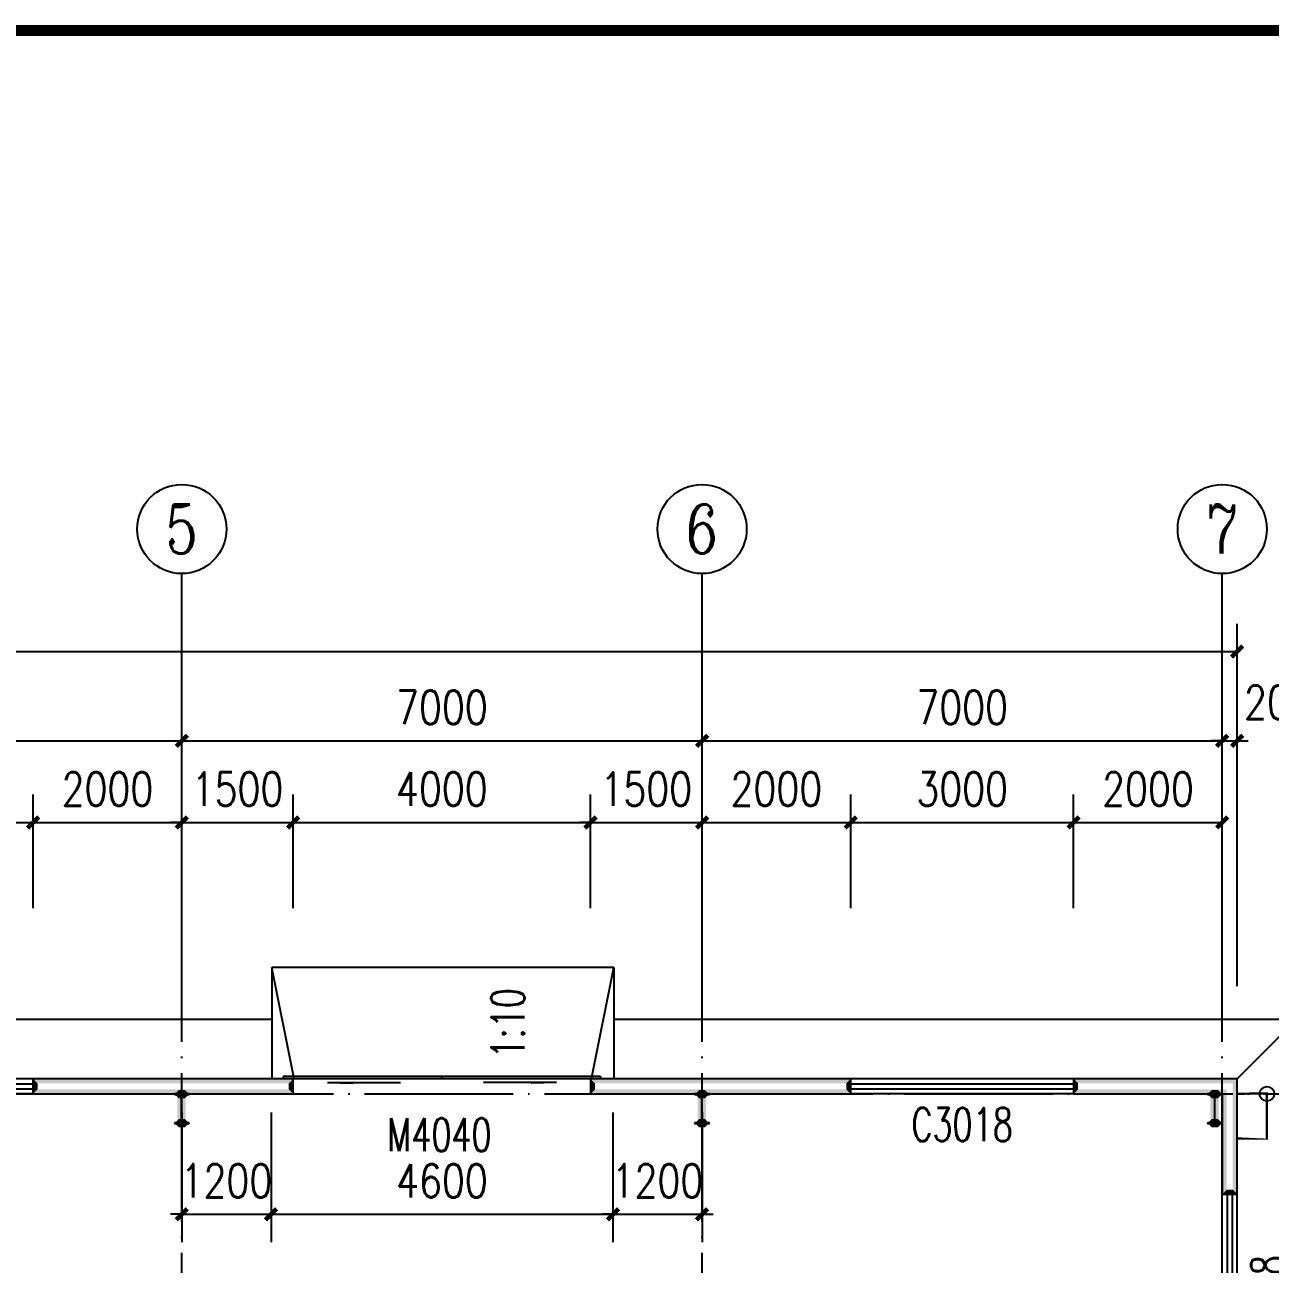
# Model space of a CAD drawing. Extents: x -21908402 to 2004492, y 83987 to 5079726.
# Drawn here: x 1859380 to 1876134, y 380887 to 397562 of the extents above; entities that cross this region are included whole.
import ezdxf
from ezdxf.enums import TextEntityAlignment as Align

# ---------------------------------------------------------------- set-up
doc = ezdxf.new("R2010")
doc.units = 0
doc.header["$LTSCALE"] = 1000
doc.linetypes.add('DOTE', pattern=[2.4200000000000004, 2, -0.2, 0.02, -0.2])
doc.layers.get('0').update_dxf_attribs({"linetype": 'CONTINUOUS'})
doc.layers.get('DEFPOINTS').update_dxf_attribs({"linetype": 'CONTINUOUS'})
for name, color, linetype in [('AXIS', 3, 'CONTINUOUS'), ('AXIS_TEXT', 7, 'CONTINUOUS'), ('COLUMN', 9, 'CONTINUOUS'), ('DIM_SYMB', 3, 'CONTINUOUS'), ('DOTE', 1, 'DOTE'), ('GROUND', 2, 'CONTINUOUS'), ('PUB_DIM', 3, 'CONTINUOUS'), ('PUB_TEXT', 7, 'CONTINUOUS'), ('PUB_TITLE', 4, 'CONTINUOUS'), ('PUB_WALL', 9, 'CONTINUOUS'), ('STAIR', 2, 'CONTINUOUS'), ('WALL', 6, 'CONTINUOUS'), ('WINDOW', 94, 'CONTINUOUS'), ('WINDOW_TEXT', 7, 'CONTINUOUS')]:
    doc.layers.add(name, color=color, linetype=linetype)
doc.styles.add('_TCH_AXIS', font='COMPLEX', dxfattribs={"bigfont": 'GBCBIG'})
doc.styles.add('_TCH_DIM', font='SIMPLEX', dxfattribs={"bigfont": 'GBCBIG'})
doc.styles.add('_TCH_WINDOW', font='SIMPLEX', dxfattribs={"bigfont": 'GBCBIG'})
doc.styles.add('COMPLEX', font='COMPLEX')
doc.styles.add('DIM_FONT', font='simplex.shx', dxfattribs={"width": 0.8})
doc.dimstyles.new('DIMN150', dxfattribs={"dimscale": 1.5, "dimtxt": 300, "dimasz": 100, "dimexe": 250, "dimexo": 300, "dimgap": 150, "dimtad": 1, "dimdec": 0, "dimzin": 0, "dimtxsty": 'DIM_FONT', "dimblk": 'ARCHTICK', "dimcen": 0.09, "dimclrt": 7, "dimazin": 3, "dimtfac": 1, "dimtdec": 0, "dimtix": 1, "dimtmove": 0, "dimatfit": 3, "dimtolj": 1, "dimtzin": 0})

# ---------------------------------------------------------------- blocks, each defined once
blk = doc.blocks.new('_ARCHTICK')
at = {"color": 0, "linetype": 'BYBLOCK', "const_width": 0.4}
blk.add_lwpolyline([(-0.5, -0.5), (0.5, 0.5)], dxfattribs=at)
blk = doc.blocks.new('*D126')
at = {"layer": 'DEFPOINTS', "color": 0}
for p in [(1861490.995244232, 383378.4054880806), (1862691.485984765, 383378.4054880806), (1862691.485984765, 381556.9515541457)]:
    blk.add_point(p, dxfattribs=at)
at = {"layer": 'PUB_DIM', "color": 0}
for p, q in [((1861490.995244232, 382928.4054880806), (1861490.995244232, 381181.9515541457)), ((1862691.485984765, 382928.4054880806), (1862691.485984765, 381181.9515541457)), ((1861490.995244232, 381556.9515541457), (1861340.995244232, 381556.9515541457)), ((1861490.995244232, 381556.9515541457), (1862691.485984765, 381556.9515541457)), ((1862691.485984765, 381556.9515541457), (1862841.485984765, 381556.9515541457))]:
    blk.add_line(p, q, dxfattribs=at)
at = {"layer": 'PUB_DIM', "color": 0, "xscale": 150, "yscale": 150, "zscale": 150}
blk.add_blockref('_ARCHTICK', (1861490.995244232, 381556.9515541457), dxfattribs=at)
at = {"layer": 'PUB_DIM', "color": 0, "xscale": 150, "yscale": 150, "zscale": 150, "rotation": 180}
blk.add_blockref('_ARCHTICK', (1862691.485984765, 381556.9515541457), dxfattribs=at)
at = {"layer": 'PUB_DIM', "color": 7, "insert": (1862091.240614499, 382006.9515541457), "char_height": 450, "attachment_point": 5, "style": 'DIM_FONT'}
blk.add_mtext('\\A1;1200', dxfattribs=at)
blk = doc.blocks.new('*D127')
at = {"layer": 'DEFPOINTS', "color": 0}
for p in [(1862691.485984765, 383378.4054880806), (1867291.485984765, 383378.4054880806), (1867291.485984765, 381556.9515541457)]:
    blk.add_point(p, dxfattribs=at)
at = {"layer": 'PUB_DIM', "color": 0}
for p, q in [((1862691.485984765, 382928.4054880806), (1862691.485984765, 381181.9515541457)), ((1867291.485984765, 382928.4054880806), (1867291.485984765, 381181.9515541457)), ((1862691.485984765, 381556.9515541457), (1867291.485984765, 381556.9515541457))]:
    blk.add_line(p, q, dxfattribs=at)
at = {"layer": 'PUB_DIM', "color": 0, "xscale": 150, "yscale": 150, "zscale": 150, "rotation": 180}
blk.add_blockref('_ARCHTICK', (1862691.485984765, 381556.9515541457), dxfattribs=at)
at = {"layer": 'PUB_DIM', "color": 0, "xscale": 150, "yscale": 150, "zscale": 150}
blk.add_blockref('_ARCHTICK', (1867291.485984765, 381556.9515541457), dxfattribs=at)
at = {"layer": 'PUB_DIM', "color": 7, "insert": (1864991.485984765, 382006.9515541457), "char_height": 450, "attachment_point": 5, "style": 'DIM_FONT'}
blk.add_mtext('\\A1;4600', dxfattribs=at)
blk = doc.blocks.new('*D128')
at = {"layer": 'DEFPOINTS', "color": 0}
for p in [(1867291.485984765, 383378.4054880806), (1868490.995244232, 383378.4054880806), (1868490.995244232, 381556.9515541457)]:
    blk.add_point(p, dxfattribs=at)
at = {"layer": 'PUB_DIM', "color": 0}
for p, q in [((1867291.485984765, 382928.4054880806), (1867291.485984765, 381181.9515541457)), ((1868490.995244232, 382928.4054880806), (1868490.995244232, 381181.9515541457)), ((1867291.485984765, 381556.9515541457), (1867141.485984765, 381556.9515541457)), ((1867291.485984765, 381556.9515541457), (1868490.995244232, 381556.9515541457)), ((1868490.995244232, 381556.9515541457), (1868640.995244232, 381556.9515541457))]:
    blk.add_line(p, q, dxfattribs=at)
at = {"layer": 'PUB_DIM', "color": 0, "xscale": 150, "yscale": 150, "zscale": 150}
blk.add_blockref('_ARCHTICK', (1867291.485984765, 381556.9515541457), dxfattribs=at)
at = {"layer": 'PUB_DIM', "color": 0, "xscale": 150, "yscale": 150, "zscale": 150, "rotation": 180}
blk.add_blockref('_ARCHTICK', (1868490.995244232, 381556.9515541457), dxfattribs=at)
at = {"layer": 'PUB_DIM', "color": 7, "insert": (1867891.240614499, 382006.9515541457), "char_height": 450, "attachment_point": 5, "style": 'DIM_FONT'}
blk.add_mtext('\\A1;1200', dxfattribs=at)
blk = doc.blocks.new('*D343')
at = {"layer": 'DEFPOINTS', "color": 0}
for p in [(1875490.995244215, 386829.506041067), (1873490.995244123, 385228.4054881369), (1875490.995244215, 385228.4054881403)]:
    blk.add_point(p, dxfattribs=at)
at = {"layer": 'PUB_DIM', "color": 0}
for p, q in [((1873490.995244123, 385678.4054881369), (1873490.995244123, 387204.506041067)), ((1875490.995244215, 385678.4054881403), (1875490.995244215, 387204.506041067)), ((1873490.995244123, 386829.506041067), (1875490.995244215, 386829.506041067))]:
    blk.add_line(p, q, dxfattribs=at)
at = {"layer": 'PUB_DIM', "color": 0, "xscale": 150, "yscale": 150, "zscale": 150, "rotation": 180}
blk.add_blockref('_ARCHTICK', (1873490.995244123, 386829.506041067), dxfattribs=at)
at = {"layer": 'PUB_DIM', "color": 0, "xscale": 150, "yscale": 150, "zscale": 150}
blk.add_blockref('_ARCHTICK', (1875490.995244215, 386829.506041067), dxfattribs=at)
at = {"layer": 'PUB_DIM', "color": 7, "insert": (1874490.995244169, 387279.506041067), "char_height": 450, "attachment_point": 5, "style": 'DIM_FONT'}
blk.add_mtext('\\A1;2000', dxfattribs=at)
blk = doc.blocks.new('*D344')
at = {"layer": 'DEFPOINTS', "color": 0}
for p in [(1873490.995244123, 386829.5060410628), (1870490.995244124, 385228.4054881319), (1873490.995244123, 385228.4054881369)]:
    blk.add_point(p, dxfattribs=at)
at = {"layer": 'PUB_DIM', "color": 0}
for p, q in [((1870490.995244124, 385678.4054881319), (1870490.995244124, 387204.5060410628)), ((1873490.995244123, 385678.4054881369), (1873490.995244123, 387204.5060410628)), ((1870490.995244124, 386829.5060410628), (1873490.995244123, 386829.5060410628))]:
    blk.add_line(p, q, dxfattribs=at)
at = {"layer": 'PUB_DIM', "color": 0, "xscale": 150, "yscale": 150, "zscale": 150, "rotation": 180}
blk.add_blockref('_ARCHTICK', (1870490.995244124, 386829.5060410628), dxfattribs=at)
at = {"layer": 'PUB_DIM', "color": 0, "xscale": 150, "yscale": 150, "zscale": 150}
blk.add_blockref('_ARCHTICK', (1873490.995244123, 386829.5060410628), dxfattribs=at)
at = {"layer": 'PUB_DIM', "color": 7, "insert": (1871990.995244123, 387279.5060410628), "char_height": 450, "attachment_point": 5, "style": 'DIM_FONT'}
blk.add_mtext('\\A1;3000', dxfattribs=at)
blk = doc.blocks.new('*D345')
at = {"layer": 'DEFPOINTS', "color": 0}
for p in [(1870490.995244124, 386829.5060410586), (1868490.995244217, 385228.4054881285), (1870490.995244124, 385228.4054881319)]:
    blk.add_point(p, dxfattribs=at)
at = {"layer": 'PUB_DIM', "color": 0}
for p, q in [((1868490.995244217, 385678.4054881285), (1868490.995244217, 387204.5060410586)), ((1870490.995244124, 385678.4054881319), (1870490.995244124, 387204.5060410586)), ((1868490.995244217, 386829.5060410586), (1870490.995244124, 386829.5060410586))]:
    blk.add_line(p, q, dxfattribs=at)
at = {"layer": 'PUB_DIM', "color": 0, "xscale": 150, "yscale": 150, "zscale": 150, "rotation": 180}
blk.add_blockref('_ARCHTICK', (1868490.995244217, 386829.5060410586), dxfattribs=at)
at = {"layer": 'PUB_DIM', "color": 0, "xscale": 150, "yscale": 150, "zscale": 150}
blk.add_blockref('_ARCHTICK', (1870490.995244124, 386829.5060410586), dxfattribs=at)
at = {"layer": 'PUB_DIM', "color": 7, "insert": (1869490.99524417, 387279.5060410586), "char_height": 450, "attachment_point": 5, "style": 'DIM_FONT'}
blk.add_mtext('\\A1;2000', dxfattribs=at)
blk = doc.blocks.new('*D346')
at = {"layer": 'DEFPOINTS', "color": 0}
for p in [(1868490.995244216, 386829.5060410557), (1866990.504503696, 385228.405488126), (1868490.995244216, 385228.4054881285)]:
    blk.add_point(p, dxfattribs=at)
at = {"layer": 'PUB_DIM', "color": 0}
for p, q in [((1866990.504503696, 385678.405488126), (1866990.504503696, 387204.5060410557)), ((1868490.995244216, 385678.4054881285), (1868490.995244216, 387204.5060410557)), ((1866990.504503696, 386829.5060410557), (1866840.504503696, 386829.5060410557)), ((1866990.504503696, 386829.5060410557), (1868490.995244216, 386829.5060410557)), ((1868490.995244216, 386829.5060410557), (1868640.995244216, 386829.5060410557))]:
    blk.add_line(p, q, dxfattribs=at)
at = {"layer": 'PUB_DIM', "color": 0, "xscale": 150, "yscale": 150, "zscale": 150}
blk.add_blockref('_ARCHTICK', (1866990.504503696, 386829.5060410557), dxfattribs=at)
at = {"layer": 'PUB_DIM', "color": 0, "xscale": 150, "yscale": 150, "zscale": 150, "rotation": 180}
blk.add_blockref('_ARCHTICK', (1868490.995244216, 386829.5060410557), dxfattribs=at)
at = {"layer": 'PUB_DIM', "color": 7, "insert": (1867740.749873956, 387279.5060410557), "char_height": 450, "attachment_point": 5, "style": 'DIM_FONT'}
blk.add_mtext('\\A1;1500', dxfattribs=at)
blk = doc.blocks.new('*D347')
at = {"layer": 'DEFPOINTS', "color": 0}
for p in [(1866990.504503696, 386829.506041051), (1862990.504503697, 385228.4054881192), (1866990.504503696, 385228.405488126)]:
    blk.add_point(p, dxfattribs=at)
at = {"layer": 'PUB_DIM', "color": 0}
for p, q in [((1862990.504503697, 385678.4054881192), (1862990.504503697, 387204.506041051)), ((1866990.504503696, 385678.405488126), (1866990.504503696, 387204.506041051)), ((1862990.504503697, 386829.506041051), (1866990.504503696, 386829.506041051))]:
    blk.add_line(p, q, dxfattribs=at)
at = {"layer": 'PUB_DIM', "color": 0, "xscale": 150, "yscale": 150, "zscale": 150, "rotation": 180}
blk.add_blockref('_ARCHTICK', (1862990.504503697, 386829.506041051), dxfattribs=at)
at = {"layer": 'PUB_DIM', "color": 0, "xscale": 150, "yscale": 150, "zscale": 150}
blk.add_blockref('_ARCHTICK', (1866990.504503696, 386829.506041051), dxfattribs=at)
at = {"layer": 'PUB_DIM', "color": 7, "insert": (1864990.504503697, 387279.506041051), "char_height": 450, "attachment_point": 5, "style": 'DIM_FONT'}
blk.add_mtext('\\A1;4000', dxfattribs=at)
blk = doc.blocks.new('*D348')
at = {"layer": 'DEFPOINTS', "color": 0}
for p in [(1862990.504503697, 386829.5060410463), (1861490.995244249, 385228.4054881167), (1862990.504503697, 385228.4054881192)]:
    blk.add_point(p, dxfattribs=at)
at = {"layer": 'PUB_DIM', "color": 0}
for p, q in [((1861490.995244249, 385678.4054881167), (1861490.995244249, 387204.5060410463)), ((1862990.504503697, 385678.4054881192), (1862990.504503697, 387204.5060410463)), ((1861490.995244249, 386829.5060410463), (1861340.995244249, 386829.5060410463)), ((1861490.995244249, 386829.5060410463), (1862990.504503697, 386829.5060410463)), ((1862990.504503697, 386829.5060410463), (1863140.504503697, 386829.5060410463))]:
    blk.add_line(p, q, dxfattribs=at)
at = {"layer": 'PUB_DIM', "color": 0, "xscale": 150, "yscale": 150, "zscale": 150}
blk.add_blockref('_ARCHTICK', (1861490.995244249, 386829.5060410463), dxfattribs=at)
at = {"layer": 'PUB_DIM', "color": 0, "xscale": 150, "yscale": 150, "zscale": 150, "rotation": 180}
blk.add_blockref('_ARCHTICK', (1862990.504503697, 386829.5060410463), dxfattribs=at)
at = {"layer": 'PUB_DIM', "color": 7, "insert": (1862240.749873973, 387279.5060410463), "char_height": 450, "attachment_point": 5, "style": 'DIM_FONT'}
blk.add_mtext('\\A1;1500', dxfattribs=at)
blk = doc.blocks.new('*D349')
at = {"layer": 'DEFPOINTS', "color": 0}
for p in [(1861490.995244249, 386829.5060410434), (1859490.995244279, 385228.4054881133), (1861490.995244249, 385228.4054881167)]:
    blk.add_point(p, dxfattribs=at)
at = {"layer": 'PUB_DIM', "color": 0}
for p, q in [((1859490.995244279, 385678.4054881133), (1859490.995244279, 387204.5060410434)), ((1861490.995244249, 385678.4054881167), (1861490.995244249, 387204.5060410434)), ((1859490.995244279, 386829.5060410434), (1861490.995244249, 386829.5060410434))]:
    blk.add_line(p, q, dxfattribs=at)
at = {"layer": 'PUB_DIM', "color": 0, "xscale": 150, "yscale": 150, "zscale": 150, "rotation": 180}
blk.add_blockref('_ARCHTICK', (1859490.995244279, 386829.5060410434), dxfattribs=at)
at = {"layer": 'PUB_DIM', "color": 0, "xscale": 150, "yscale": 150, "zscale": 150}
blk.add_blockref('_ARCHTICK', (1861490.995244249, 386829.5060410434), dxfattribs=at)
at = {"layer": 'PUB_DIM', "color": 7, "insert": (1860490.995244264, 387279.5060410434), "char_height": 450, "attachment_point": 5, "style": 'DIM_FONT'}
blk.add_mtext('\\A1;2000', dxfattribs=at)
blk = doc.blocks.new('*D350')
at = {"layer": 'DEFPOINTS', "color": 0}
for p in [(1859490.995244279, 386829.5060410391), (1856490.995244278, 385228.4054881082), (1859490.995244279, 385228.4054881133)]:
    blk.add_point(p, dxfattribs=at)
at = {"layer": 'PUB_DIM', "color": 0}
for p, q in [((1856490.995244278, 385678.4054881082), (1856490.995244278, 387204.5060410391)), ((1859490.995244279, 385678.4054881133), (1859490.995244279, 387204.5060410391)), ((1856490.995244278, 386829.5060410391), (1859490.995244279, 386829.5060410391))]:
    blk.add_line(p, q, dxfattribs=at)
at = {"layer": 'PUB_DIM', "color": 0, "xscale": 150, "yscale": 150, "zscale": 150, "rotation": 180}
blk.add_blockref('_ARCHTICK', (1856490.995244278, 386829.5060410391), dxfattribs=at)
at = {"layer": 'PUB_DIM', "color": 0, "xscale": 150, "yscale": 150, "zscale": 150}
blk.add_blockref('_ARCHTICK', (1859490.995244279, 386829.5060410391), dxfattribs=at)
at = {"layer": 'PUB_DIM', "color": 7, "insert": (1857990.995244279, 387279.5060410391), "char_height": 450, "attachment_point": 5, "style": 'DIM_FONT'}
blk.add_mtext('\\A1;3000', dxfattribs=at)
blk = doc.blocks.new('*D383')
at = {"layer": 'AXIS', "color": 0}
for p, q in [((1854490.995244232, 384628.4054880813), (1854490.995244232, 388303.4054880813)), ((1861490.995244232, 384628.4054880813), (1861490.995244232, 388303.4054880813)), ((1854490.995244232, 387928.4054880813), (1861490.995244232, 387928.4054880813))]:
    blk.add_line(p, q, dxfattribs=at)
at = {"layer": 'DEFPOINTS', "color": 0}
for p in [(1861490.995244232, 387928.4054880813), (1854490.995244232, 384178.4054880813), (1861490.995244232, 384178.4054880813)]:
    blk.add_point(p, dxfattribs=at)
at = {"layer": 'AXIS', "color": 0, "xscale": 150, "yscale": 150, "zscale": 150, "rotation": 180}
blk.add_blockref('_ARCHTICK', (1854490.995244232, 387928.4054880813), dxfattribs=at)
at = {"layer": 'AXIS', "color": 0, "xscale": 150, "yscale": 150, "zscale": 150}
blk.add_blockref('_ARCHTICK', (1861490.995244232, 387928.4054880813), dxfattribs=at)
at = {"layer": 'AXIS', "color": 7, "insert": (1857990.995244232, 388378.4054880813), "char_height": 450, "attachment_point": 5, "style": 'DIM_FONT'}
blk.add_mtext('\\A1;7000', dxfattribs=at)
blk = doc.blocks.new('*D384')
at = {"layer": 'AXIS', "color": 0}
for p, q in [((1861490.995244232, 384628.4054880813), (1861490.995244232, 388303.4054880813)), ((1868490.995244232, 384628.4054880813), (1868490.995244232, 388303.4054880813)), ((1861490.995244232, 387928.4054880813), (1868490.995244232, 387928.4054880813))]:
    blk.add_line(p, q, dxfattribs=at)
at = {"layer": 'DEFPOINTS', "color": 0}
for p in [(1868490.995244232, 387928.4054880813), (1861490.995244232, 384178.4054880813), (1868490.995244232, 384178.4054880813)]:
    blk.add_point(p, dxfattribs=at)
at = {"layer": 'AXIS', "color": 0, "xscale": 150, "yscale": 150, "zscale": 150, "rotation": 180}
blk.add_blockref('_ARCHTICK', (1861490.995244232, 387928.4054880813), dxfattribs=at)
at = {"layer": 'AXIS', "color": 0, "xscale": 150, "yscale": 150, "zscale": 150}
blk.add_blockref('_ARCHTICK', (1868490.995244232, 387928.4054880813), dxfattribs=at)
at = {"layer": 'AXIS', "color": 7, "insert": (1864990.995244232, 388378.4054880813), "char_height": 450, "attachment_point": 5, "style": 'DIM_FONT'}
blk.add_mtext('\\A1;7000', dxfattribs=at)
blk = doc.blocks.new('*D385')
at = {"layer": 'AXIS', "color": 0}
for p, q in [((1868490.995244232, 384628.4054880813), (1868490.995244232, 388303.4054880813)), ((1875490.995244232, 384628.4054880813), (1875490.995244232, 388303.4054880813)), ((1868490.995244232, 387928.4054880813), (1875490.995244232, 387928.4054880813))]:
    blk.add_line(p, q, dxfattribs=at)
at = {"layer": 'DEFPOINTS', "color": 0}
for p in [(1875490.995244232, 387928.4054880813), (1868490.995244232, 384178.4054880813), (1875490.995244232, 384178.4054880813)]:
    blk.add_point(p, dxfattribs=at)
at = {"layer": 'AXIS', "color": 0, "xscale": 150, "yscale": 150, "zscale": 150, "rotation": 180}
blk.add_blockref('_ARCHTICK', (1868490.995244232, 387928.4054880813), dxfattribs=at)
at = {"layer": 'AXIS', "color": 0, "xscale": 150, "yscale": 150, "zscale": 150}
blk.add_blockref('_ARCHTICK', (1875490.995244232, 387928.4054880813), dxfattribs=at)
at = {"layer": 'AXIS', "color": 7, "insert": (1871990.995244232, 388378.4054880813), "char_height": 450, "attachment_point": 5, "style": 'DIM_FONT'}
blk.add_mtext('\\A1;7000', dxfattribs=at)
blk = doc.blocks.new('*D386')
at = {"layer": 'AXIS', "color": 0}
for p, q in [((1875490.995244232, 384628.4054880813), (1875490.995244232, 388303.4054880813)), ((1875690.995244232, 384628.4054880813), (1875690.995244232, 388303.4054880813)), ((1875490.995244232, 387928.4054880813), (1875340.995244232, 387928.4054880813)), ((1875490.995244232, 387928.4054880813), (1875690.995244232, 387928.4054880813)), ((1875690.995244232, 387928.4054880813), (1875840.995244232, 387928.4054880813))]:
    blk.add_line(p, q, dxfattribs=at)
at = {"layer": 'DEFPOINTS', "color": 0}
for p in [(1875690.995244232, 387928.4054880813), (1875490.995244232, 384178.4054880813), (1875690.995244232, 384178.4054880813)]:
    blk.add_point(p, dxfattribs=at)
at = {"layer": 'AXIS', "color": 0, "xscale": 150, "yscale": 150, "zscale": 150}
blk.add_blockref('_ARCHTICK', (1875490.995244232, 387928.4054880813), dxfattribs=at)
at = {"layer": 'AXIS', "color": 0, "xscale": 150, "yscale": 150, "zscale": 150, "rotation": 180}
blk.add_blockref('_ARCHTICK', (1875690.995244232, 387928.4054880813), dxfattribs=at)
at = {"layer": 'AXIS', "color": 7, "insert": (1876245.995244232, 388445.9054880813), "char_height": 450, "attachment_point": 5, "style": 'DIM_FONT'}
blk.add_mtext('\\A1;200', dxfattribs=at)
blk = doc.blocks.new('*D387')
at = {"layer": 'AXIS', "color": 0}
for p, q in [((1833290.995244232, 384628.4054880813), (1833290.995244232, 389503.4054880813)), ((1875690.995244232, 384628.4054880813), (1875690.995244232, 389503.4054880813)), ((1833290.995244232, 389128.4054880813), (1875690.995244232, 389128.4054880813))]:
    blk.add_line(p, q, dxfattribs=at)
at = {"layer": 'DEFPOINTS', "color": 0}
for p in [(1875690.995244232, 389128.4054880813), (1833290.995244232, 384178.4054880813), (1875690.995244232, 384178.4054880813)]:
    blk.add_point(p, dxfattribs=at)
at = {"layer": 'AXIS', "color": 0, "xscale": 150, "yscale": 150, "zscale": 150, "rotation": 180}
blk.add_blockref('_ARCHTICK', (1833290.995244232, 389128.4054880813), dxfattribs=at)
at = {"layer": 'AXIS', "color": 0, "xscale": 150, "yscale": 150, "zscale": 150}
blk.add_blockref('_ARCHTICK', (1875690.995244232, 389128.4054880813), dxfattribs=at)
at = {"layer": 'AXIS', "color": 7, "insert": (1854490.995244232, 389578.4054880813), "char_height": 450, "attachment_point": 5, "style": 'DIM_FONT'}
blk.add_mtext('\\A1;42400', dxfattribs=at)
blk = doc.blocks.new('_AXISO')
blk.add_circle((0, 0), 0.5)
at = {"layer": 'AXIS_TEXT', "style": 'COMPLEX', "width": 1.041666666666667}
blk.add_attdef('A', text='', height=0.56, dxfattribs=at).set_placement((-0.25, -0.28), (0.25, -0.28), align=Align.FIT)
blk = doc.blocks.new('$WINLIB2D$00000001')
at = {"color": 0}
for points in [[(-0.4999999999999964, 0.5000000000000142), (-0.4999999999999964, -0.4999999999999858)], [(-0.4999999999999964, 0.5000000000000142), (0.5000000000000036, 0.5000000000000142)], [(0.5000000000000036, -0.4999999999999858), (0.5000000000000036, 0.5000000000000142)], [(0.5000000000000036, 0.1666666666666714), (-0.4999999999999964, 0.1666666666666714)], [(0.5000000000000036, -0.1666666666666572), (-0.4999999999999964, -0.1666666666666572)], [(-0.4999999999999964, -0.4999999999999858), (0.5000000000000036, -0.4999999999999858)]]:
    blk.add_lwpolyline(points, dxfattribs=at)
blk = doc.blocks.new('$DORLIB2D$00000130')
at = {"color": 0, "linetype": 'CONTINUOUS'}
for p, q in [((-0.5333333333328483, 0.6601410856311247), (-0.5333333333328483, 0.5126634840971533)), ((0, 0.6601410856311247), (-0.5333333333328483, 0.6601410856311247)), ((0, 0.5126634840971462), (0, 0.6601410856311247)), ((0.5333333333328483, 0.6601410856311247), (0, 0.6601410856311247)), ((0.5333333333328483, 0.6601410856311247), (0.5333333333328483, 0.5126634840971533)), ((0, 0.5126634840971533), (-0.5333333333328483, 0.5126634840971533)), ((0.5333333333328483, 0.5126634840971533), (0, 0.5126634840971533)), ((-0.385308816221368, 0.2693880225799958), (-0.139560187515599, 0.2693880225799958)), ((-0.385308816221368, 0.2693880225799958), (-0.2999141802210943, 0.2144319360546945)), ((-0.2999141802210943, 0.2144319360546945), (-0.2999141802210943, 0.2693880225799958)), ((0.385308816221368, 0.2693880225799958), (0.139560187515599, 0.2693880225799958)), ((0.2999141802210943, 0.2144319360546945), (0.2999141802210943, 0.2693880225799958)), ((0.385308816221368, 0.2693880225799958), (0.2999141802210943, 0.2144319360546945))]:
    blk.add_line(p, q, dxfattribs=at)

msp = doc.modelspace()

# ---------------------------------------------------------------- hatches: boundary and pattern name
at = {"layer": 'COLUMN'}
for points in [[(1861390.995244233, 383178.4054880812), (1861390.995244233, 383168.4054880812), (1861450.995244233, 383228.4054880812), (1861450.995244233, 383118.4054880812)], [(1861390.995244233, 383168.4054880812), (1861478.844766952, 383168.4054880812), (1861503.697580695, 383228.4054880812), (1861450.995244233, 383228.4054880812)], [(1861590.995244233, 383178.4054880812), (1861390.995244233, 383178.4054880812), (1861450.995244233, 383118.4054880812), (1861530.995244233, 383118.4054880812)], [(1861489.844766952, 383163.4054880812), (1861494.844766952, 383168.4054880812), (1861469.99195321, 383228.4054880812), (1861429.844766952, 383188.2583018236)], [(1861489.844766952, 382793.4054880812), (1861489.844766952, 383163.4054880812), (1861429.844766952, 383188.2583018236), (1861429.844766952, 382768.5526743387)], [(1861494.844766952, 383168.4054880812), (1861590.995244233, 383168.4054880812), (1861530.995244233, 383228.4054880812), (1861469.99195321, 383228.4054880812)], [(1861478.844766952, 383168.4054880812), (1861483.844766952, 383163.4054880812), (1861543.844766952, 383188.2583018236), (1861503.697580695, 383228.4054880812)], [(1861483.844766952, 383163.4054880812), (1861483.844766952, 382793.4054880812), (1861543.844766952, 382768.5526743387), (1861543.844766952, 383188.2583018236)], [(1861590.995244233, 383168.4054880812), (1861590.995244233, 383178.4054880812), (1861530.995244233, 383118.4054880812), (1861530.995244233, 383228.4054880812)], [(1868390.995244233, 383178.4054880812), (1868390.995244233, 383168.4054880812), (1868450.995244233, 383228.4054880812), (1868450.995244233, 383118.4054880812)], [(1868390.995244233, 383168.4054880812), (1868478.844766953, 383168.4054880812), (1868503.697580695, 383228.4054880812), (1868450.995244233, 383228.4054880812)], [(1868590.995244233, 383178.4054880812), (1868390.995244233, 383178.4054880812), (1868450.995244233, 383118.4054880812), (1868530.995244233, 383118.4054880812)], [(1868489.844766953, 383163.4054880812), (1868494.844766953, 383168.4054880812), (1868469.99195321, 383228.4054880812), (1868429.844766953, 383188.2583018236)], [(1868489.844766953, 382793.4054880812), (1868489.844766953, 383163.4054880812), (1868429.844766953, 383188.2583018236), (1868429.844766953, 382768.5526743387)], [(1868494.844766953, 383168.4054880812), (1868590.995244233, 383168.4054880812), (1868530.995244233, 383228.4054880812), (1868469.99195321, 383228.4054880812)], [(1868478.844766953, 383168.4054880812), (1868483.844766953, 383163.4054880812), (1868543.844766953, 383188.2583018236), (1868503.697580695, 383228.4054880812)], [(1868483.844766953, 383163.4054880812), (1868483.844766953, 382793.4054880812), (1868543.844766953, 382768.5526743387), (1868543.844766953, 383188.2583018236)], [(1868590.995244233, 383168.4054880812), (1868590.995244233, 383178.4054880812), (1868530.995244233, 383118.4054880812), (1868530.995244233, 383228.4054880812)], [(1875290.995244233, 383178.4054880812), (1875290.995244233, 383168.4054880812), (1875350.995244233, 383228.4054880812), (1875350.995244233, 383118.4054880812)], [(1875290.995244233, 383168.4054880812), (1875378.844766953, 383168.4054880812), (1875403.697580695, 383228.4054880812), (1875350.995244233, 383228.4054880812)], [(1875490.995244233, 383178.4054880812), (1875290.995244233, 383178.4054880812), (1875350.995244233, 383118.4054880812), (1875430.995244233, 383118.4054880812)], [(1875389.844766953, 383163.4054880812), (1875394.844766953, 383168.4054880812), (1875369.99195321, 383228.4054880812), (1875329.844766953, 383188.2583018236)], [(1875389.844766953, 382793.4054880812), (1875389.844766953, 383163.4054880812), (1875329.844766953, 383188.2583018236), (1875329.844766953, 382768.5526743387)], [(1875394.844766953, 383168.4054880812), (1875490.995244233, 383168.4054880812), (1875430.995244233, 383228.4054880812), (1875369.99195321, 383228.4054880812)], [(1875378.844766953, 383168.4054880812), (1875383.844766953, 383163.4054880812), (1875443.844766953, 383188.2583018236), (1875403.697580695, 383228.4054880812)], [(1875383.844766953, 383163.4054880812), (1875383.844766953, 382793.4054880812), (1875443.844766953, 382768.5526743387), (1875443.844766953, 383188.2583018236)], [(1875490.995244233, 383168.4054880812), (1875490.995244233, 383178.4054880812), (1875430.995244233, 383118.4054880812), (1875430.995244233, 383228.4054880812)], [(1861390.995244233, 382778.4054880812), (1861590.995244233, 382778.4054880812), (1861530.995244233, 382838.4054880812), (1861450.995244233, 382838.4054880812)], [(1861390.995244233, 382788.4054880812), (1861390.995244233, 382778.4054880812), (1861450.995244233, 382838.4054880812), (1861450.995244233, 382728.4054880812)], [(1861590.995244233, 382778.4054880812), (1861590.995244233, 382788.4054880812), (1861530.995244233, 382728.4054880812), (1861530.995244233, 382838.4054880812)], [(1868390.995244233, 382778.4054880812), (1868590.995244233, 382778.4054880812), (1868530.995244233, 382838.4054880812), (1868450.995244233, 382838.4054880812)], [(1868390.995244233, 382788.4054880812), (1868390.995244233, 382778.4054880812), (1868450.995244233, 382838.4054880812), (1868450.995244233, 382728.4054880812)], [(1868590.995244233, 382778.4054880812), (1868590.995244233, 382788.4054880812), (1868530.995244233, 382728.4054880812), (1868530.995244233, 382838.4054880812)], [(1875290.995244233, 382778.4054880812), (1875490.995244233, 382778.4054880812), (1875430.995244233, 382838.4054880812), (1875350.995244233, 382838.4054880812)], [(1875290.995244233, 382788.4054880812), (1875290.995244233, 382778.4054880812), (1875350.995244233, 382838.4054880812), (1875350.995244233, 382728.4054880812)], [(1875490.995244233, 382778.4054880812), (1875490.995244233, 382788.4054880812), (1875430.995244233, 382728.4054880812), (1875430.995244233, 382838.4054880812)], [(1861478.844766952, 382788.4054880812), (1861390.995244233, 382788.4054880812), (1861450.995244233, 382728.4054880812), (1861503.697580695, 382728.4054880812)], [(1861494.844766952, 382788.4054880812), (1861489.844766952, 382793.4054880812), (1861429.844766952, 382768.5526743387), (1861469.99195321, 382728.4054880812)], [(1861590.995244233, 382788.4054880812), (1861494.844766952, 382788.4054880812), (1861469.99195321, 382728.4054880812), (1861530.995244233, 382728.4054880812)], [(1861483.844766952, 382793.4054880812), (1861478.844766952, 382788.4054880812), (1861503.697580695, 382728.4054880812), (1861543.844766952, 382768.5526743387)], [(1868478.844766953, 382788.4054880812), (1868390.995244233, 382788.4054880812), (1868450.995244233, 382728.4054880812), (1868503.697580695, 382728.4054880812)], [(1868494.844766953, 382788.4054880812), (1868489.844766953, 382793.4054880812), (1868429.844766953, 382768.5526743387), (1868469.99195321, 382728.4054880812)], [(1868590.995244233, 382788.4054880812), (1868494.844766953, 382788.4054880812), (1868469.99195321, 382728.4054880812), (1868530.995244233, 382728.4054880812)], [(1868483.844766953, 382793.4054880812), (1868478.844766953, 382788.4054880812), (1868503.697580695, 382728.4054880812), (1868543.844766953, 382768.5526743387)], [(1875378.844766953, 382788.4054880812), (1875290.995244233, 382788.4054880812), (1875350.995244233, 382728.4054880812), (1875403.697580695, 382728.4054880812)], [(1875394.844766953, 382788.4054880812), (1875389.844766953, 382793.4054880812), (1875329.844766953, 382768.5526743387), (1875369.99195321, 382728.4054880812)], [(1875490.995244233, 382788.4054880812), (1875394.844766953, 382788.4054880812), (1875369.99195321, 382728.4054880812), (1875430.995244233, 382728.4054880812)], [(1875383.844766953, 382793.4054880812), (1875378.844766953, 382788.4054880812), (1875403.697580695, 382728.4054880812), (1875443.844766953, 382768.5526743387)]]:
    msp.add_hatch(color=256, dxfattribs=at).paths.add_polyline_path(points)
at = {"layer": 'PUB_WALL'}
for points in [[(1861488.920005593, 383378.4054880813), (1859490.995244293, 383378.405488072), (1859550.995244293, 383318.405488072), (1861488.920005593, 383318.4054880813)], [(1859490.995244293, 383378.405488072), (1859490.995244293, 383178.405488072), (1859550.995244293, 383238.4054880723), (1859550.995244293, 383318.405488072)], [(1862990.504503631, 383378.4054880894), (1861488.920005593, 383378.4054880813), (1861488.920005593, 383318.4054880813), (1862930.504503784, 383318.4054880931)], [(1862990.504503631, 383178.4054880894), (1862990.504503631, 383378.4054880894), (1862930.504503784, 383318.4054880931), (1862930.504503784, 383238.4054880634)], [(1868488.920005593, 383378.4054880813), (1866990.504503784, 383378.4054880894), (1867050.504503784, 383318.4054880894), (1868488.920005593, 383318.4054880813)], [(1866990.504503784, 383378.4054880894), (1866990.504503784, 383178.4054880894), (1867050.504503784, 383238.4054880891), (1867050.504503784, 383318.4054880894)], [(1870490.995244141, 383378.4054880965), (1868488.920005593, 383378.4054880813), (1868488.920005593, 383318.4054880813), (1870430.995243958, 383318.4054880803)], [(1870490.995244141, 383178.4054880769), (1870490.995244141, 383378.4054880965), (1870430.995243958, 383318.4054880803), (1870430.995243959, 383238.4054880826)], [(1875690.995244221, 383378.4054880885), (1873490.995244141, 383378.4054880995), (1873550.995244141, 383318.4054880995), (1875630.995244248, 383318.4054880762)], [(1873490.995244141, 383378.4054880995), (1873490.995244141, 383178.4054880724), (1873550.995244141, 383238.4054880724), (1873550.995244141, 383318.4054880995)], [(1875690.995244211, 381828.405487976), (1875690.995244221, 383378.4054880885), (1875630.995244248, 383318.4054880762), (1875630.995244272, 381888.4054876558)], [(1859490.995244293, 383178.405488072), (1861488.920005593, 383178.4054880813), (1861488.920005593, 383238.4054880813), (1859550.995244293, 383238.4054880723)], [(1861488.920005593, 383178.4054880813), (1862990.504503631, 383178.4054880894), (1862930.504503784, 383238.4054880634), (1861488.920005593, 383238.4054880813)], [(1866990.504503784, 383178.4054880894), (1868488.920005593, 383178.4054880813), (1868488.920005593, 383238.4054880813), (1867050.504503784, 383238.4054880891)], [(1868488.920005593, 383178.4054880813), (1870490.995244141, 383178.4054880769), (1870430.995243959, 383238.4054880826), (1868488.920005593, 383238.4054880813)], [(1873490.995244141, 383178.4054880724), (1875490.99524422, 383178.4054880709), (1875550.995244235, 383238.4054880831), (1873550.995244141, 383238.4054880724)], [(1875490.99524422, 383178.4054880709), (1875490.995244225, 381828.405487976), (1875550.995244167, 381888.4054876558), (1875550.995244235, 383238.4054880831)], [(1875490.995244225, 381828.405487976), (1875690.995244211, 381828.405487976), (1875630.995244272, 381888.4054876558), (1875550.995244167, 381888.4054876558)]]:
    msp.add_hatch(color=256, dxfattribs=at).paths.add_polyline_path(points)

# ---------------------------------------------------------------- linework, layer by layer
at = {"color": 1, "const_width": 30}
msp.add_lwpolyline([(1875690.995244266, 382578.4054880925), (1876090.995244266, 382578.4054880869), (1876090.995244274, 383178.4054880869), (1875690.99524422, 383178.4054880813)], dxfattribs=at)
at = {"layer": 'AXIS'}
for p, q in [((1861490.995244232, 384178.4054880813), (1861490.995244232, 390178.4054880813)), ((1868490.995244232, 384178.4054880813), (1868490.995244232, 390178.4054880813)), ((1875490.995244232, 384178.4054880813), (1875490.995244232, 390178.4054880813))]:
    msp.add_line(p, q, dxfattribs=at)
msp.add_circle((1876090.995244274, 383178.4054880813), 99.26965808263049, dxfattribs=at)
at = {"layer": 'COLUMN'}
for p, q in [((1861590.995244233, 383178.4054880812), (1861390.995244233, 383178.4054880812)), ((1861390.995244233, 383178.4054880812), (1861390.995244233, 383168.4054880812)), ((1861390.995244233, 383168.4054880812), (1861478.844766952, 383168.4054880812)), ((1861478.844766952, 383168.4054880812), (1861483.844766952, 383163.4054880812)), ((1861489.844766952, 383163.4054880812), (1861494.844766952, 383168.4054880812)), ((1861494.844766952, 383168.4054880812), (1861590.995244233, 383168.4054880812)), ((1861590.995244233, 383168.4054880812), (1861590.995244233, 383178.4054880812)), ((1868590.995244233, 383178.4054880812), (1868390.995244233, 383178.4054880812)), ((1868390.995244233, 383178.4054880812), (1868390.995244233, 383168.4054880812)), ((1868390.995244233, 383168.4054880812), (1868478.844766953, 383168.4054880812)), ((1868478.844766953, 383168.4054880812), (1868483.844766953, 383163.4054880812)), ((1868489.844766953, 383163.4054880812), (1868494.844766953, 383168.4054880812)), ((1868494.844766953, 383168.4054880812), (1868590.995244233, 383168.4054880812)), ((1868590.995244233, 383168.4054880812), (1868590.995244233, 383178.4054880812)), ((1875490.995244233, 383178.4054880812), (1875290.995244233, 383178.4054880812)), ((1875290.995244233, 383178.4054880812), (1875290.995244233, 383168.4054880812)), ((1875290.995244233, 383168.4054880812), (1875378.844766953, 383168.4054880812)), ((1875378.844766953, 383168.4054880812), (1875383.844766953, 383163.4054880812)), ((1875389.844766953, 383163.4054880812), (1875394.844766953, 383168.4054880812)), ((1875394.844766953, 383168.4054880812), (1875490.995244233, 383168.4054880812)), ((1875490.995244233, 383168.4054880812), (1875490.995244233, 383178.4054880812)), ((1861483.844766952, 383163.4054880812), (1861483.844766952, 382793.4054880812)), ((1861489.844766952, 382793.4054880812), (1861489.844766952, 383163.4054880812)), ((1868483.844766953, 383163.4054880812), (1868483.844766953, 382793.4054880812)), ((1868489.844766953, 382793.4054880812), (1868489.844766953, 383163.4054880812)), ((1875383.844766953, 383163.4054880812), (1875383.844766953, 382793.4054880812)), ((1875389.844766953, 382793.4054880812), (1875389.844766953, 383163.4054880812)), ((1861478.844766952, 382788.4054880812), (1861390.995244233, 382788.4054880812)), ((1861390.995244233, 382788.4054880812), (1861390.995244233, 382778.4054880812)), ((1861390.995244233, 382778.4054880812), (1861590.995244233, 382778.4054880812)), ((1861483.844766952, 382793.4054880812), (1861478.844766952, 382788.4054880812)), ((1861494.844766952, 382788.4054880812), (1861489.844766952, 382793.4054880812)), ((1861590.995244233, 382788.4054880812), (1861494.844766952, 382788.4054880812)), ((1861590.995244233, 382778.4054880812), (1861590.995244233, 382788.4054880812)), ((1868478.844766953, 382788.4054880812), (1868390.995244233, 382788.4054880812)), ((1868390.995244233, 382788.4054880812), (1868390.995244233, 382778.4054880812)), ((1868390.995244233, 382778.4054880812), (1868590.995244233, 382778.4054880812)), ((1868483.844766953, 382793.4054880812), (1868478.844766953, 382788.4054880812)), ((1868494.844766953, 382788.4054880812), (1868489.844766953, 382793.4054880812)), ((1868590.995244233, 382788.4054880812), (1868494.844766953, 382788.4054880812)), ((1868590.995244233, 382778.4054880812), (1868590.995244233, 382788.4054880812)), ((1875378.844766953, 382788.4054880812), (1875290.995244233, 382788.4054880812)), ((1875290.995244233, 382788.4054880812), (1875290.995244233, 382778.4054880812)), ((1875290.995244233, 382778.4054880812), (1875490.995244233, 382778.4054880812)), ((1875383.844766953, 382793.4054880812), (1875378.844766953, 382788.4054880812)), ((1875394.844766953, 382788.4054880812), (1875389.844766953, 382793.4054880812)), ((1875490.995244233, 382788.4054880812), (1875394.844766953, 382788.4054880812)), ((1875490.995244233, 382778.4054880812), (1875490.995244233, 382788.4054880812))]:
    msp.add_line(p, q, dxfattribs=at)
at = {"layer": 'DIM_SYMB'}
msp.add_lwpolyline([(1866258.657513238, 383633.1827560477, 0, 0, 0), (1866258.657513238, 384140.3466509953, 120, 0, 0), (1866258.657513238, 384590.3466509953, 0, 0, 0)], format="xyseb", dxfattribs=at)
at = {"layer": 'DOTE'}
for p, q in [((1861490.995244232, 347578.4054880813), (1861490.995244232, 384178.4054880813)), ((1868490.995244232, 347578.4054880813), (1868490.995244232, 384178.4054880813)), ((1875490.995244232, 347578.4054880813), (1875490.995244232, 384178.4054880813)), ((1832490.995244232, 383178.4054880813), (1876490.995244232, 383178.4054880813))]:
    msp.add_line(p, q, dxfattribs=at)
at = {"layer": 'GROUND'}
for p, q in [((1862703.995244222, 384178.4054880787), (1846291.485984782, 384178.40548808)), ((1876490.995244232, 384178.4054880797), (1867303.995244222, 384178.4054880787)), ((1875690.995244232, 383378.4054880816), (1876490.995244232, 384178.4054880797)), ((1862703.995244222, 383378.4054880826), (1846291.485984782, 383378.405488082)), ((1875690.995244232, 383378.4054880816), (1867303.995244222, 383378.4054880826)), ((1875690.995244232, 348378.4054880816), (1875690.995244232, 383378.4054880816))]:
    msp.add_line(p, q, dxfattribs=at)
at = {"layer": 'PUB_TITLE', "const_width": 150}
msp.add_lwpolyline([(1815141.5, 337487.1658844135), (1898991.5, 337487.1658844135), (1898991.5, 397487.1658844135), (1815141.5, 397487.1658844135)], close=True, dxfattribs=at)
at = {"layer": 'STAIR'}
for p, q in [((1867303.995244232, 384878.4054880806), (1862703.995244232, 384878.4054880806)), ((1862703.995244232, 384878.4054880806), (1862703.995244232, 383378.4054880806)), ((1863003.995244232, 383378.4054880806), (1862703.995244232, 384878.4054880806)), ((1867003.995244232, 383378.4054880806), (1867303.995244232, 384878.4054880806)), ((1867303.995244232, 384878.4054880806), (1867303.995244232, 383378.4054880806)), ((1867303.995244232, 383378.4054880806), (1862703.995244232, 383378.4054880806))]:
    msp.add_line(p, q, dxfattribs=at)
at = {"layer": 'WALL'}
for p, q in [((1861488.920005593, 383378.4054880813), (1859490.995244293, 383378.405488072)), ((1859490.995244293, 383378.405488072), (1859490.995244293, 383178.405488072)), ((1862990.504503631, 383378.4054880894), (1861488.920005593, 383378.4054880813)), ((1862990.504503631, 383178.4054880894), (1862990.504503631, 383378.4054880894)), ((1868488.920005593, 383378.4054880813), (1866990.504503784, 383378.4054880894)), ((1866990.504503784, 383378.4054880894), (1866990.504503784, 383178.4054880894)), ((1870490.995244141, 383378.4054880965), (1868488.920005593, 383378.4054880813)), ((1870490.995244141, 383178.4054880769), (1870490.995244141, 383378.4054880965)), ((1875690.995244221, 383378.4054880885), (1873490.995244141, 383378.4054880995)), ((1873490.995244141, 383378.4054880995), (1873490.995244141, 383178.4054880724)), ((1875690.995244211, 381828.405487976), (1875690.995244221, 383378.4054880885)), ((1859490.995244293, 383178.405488072), (1861390.995239258, 383178.4054880716)), ((1861590.995251465, 383178.4054880135), (1862990.504503631, 383178.4054880894)), ((1866990.504503784, 383178.4054880894), (1868390.995239258, 383178.4054881411)), ((1868590.995239258, 383178.4054881019), (1870490.995244141, 383178.4054880769)), ((1873490.995244141, 383178.4054880724), (1875290.995239258, 383178.4054880312)), ((1875490.995244167, 383168.405488081), (1875490.995244168, 382788.4054877706)), ((1875490.995244168, 382778.4054876709), (1875490.995244225, 381828.405487976)), ((1875490.995244225, 381828.405487976), (1875690.995244211, 381828.405487976))]:
    msp.add_line(p, q, dxfattribs=at)

# ---------------------------------------------------------------- block references
at = {"layer": 'AXIS'}
ref = msp.add_blockref('_AXISO', (1861490.995244232, 390778.4054880813), dxfattribs=dict(at, xscale=1200, yscale=1200, zscale=1200))
ref.add_attrib('A', '5', dxfattribs={"layer": 'AXIS_TEXT', "height": 657.5839501242737, "style": '_TCH_AXIS'}).set_placement((1861271.800594191, 390449.6135130191), (1861710.189894274, 390449.6135130191), align=Align.FIT)
ref = msp.add_blockref('_AXISO', (1868490.995244232, 390778.4054880813), dxfattribs=dict(at, xscale=1200, yscale=1200, zscale=1200))
ref.add_attrib('A', '6', dxfattribs={"layer": 'AXIS_TEXT', "height": 657.5839501242737, "style": '_TCH_AXIS'}).set_placement((1868271.800594191, 390449.6135130191), (1868710.189894274, 390449.6135130191), align=Align.FIT)
ref = msp.add_blockref('_AXISO', (1875490.995244232, 390778.4054880813), dxfattribs=dict(at, xscale=1200, yscale=1200, zscale=1200))
ref.add_attrib('A', '7', dxfattribs={"layer": 'AXIS_TEXT', "height": 657.5839501242737, "style": '_TCH_AXIS'}).set_placement((1875271.800594191, 390449.6135130191), (1875710.189894274, 390449.6135130191), align=Align.FIT)
at = {"layer": 'WINDOW'}
ref = msp.add_blockref('$WINLIB2D$00000001', (1857990.995244232, 383278.4054880813), dxfattribs=dict(at, xscale=3000, yscale=200, zscale=3000, rotation=180))
ref.add_attrib('A', 'JYC-1', (1857330.995244232, 383567.7804880813), dxfattribs={"layer": 'WINDOW_TEXT', "height": 446.25, "style": '_TCH_WINDOW', "width": 0.7058823529411765})
ref = msp.add_blockref('$DORLIB2D$00000130', (1864990.5045037, 383278.4054880813), dxfattribs=dict(at, xscale=-4000, yscale=-200, zscale=-4000, rotation=180))
ref.add_attrib('A', 'M4040', (1864255.5045037, 382405.2804880811), dxfattribs={"layer": 'WINDOW_TEXT', "height": 446.25, "style": '_TCH_WINDOW', "width": 0.7058823529411765})
ref = msp.add_blockref('$WINLIB2D$00000001', (1871990.995244233, 383278.4054880813), dxfattribs=dict(at, xscale=3000, yscale=-200, zscale=3000, rotation=180))
ref.add_attrib('A', 'C3018', (1871308.495244233, 382542.7804880813), dxfattribs={"layer": 'WINDOW_TEXT', "height": 446.25, "style": '_TCH_WINDOW', "width": 0.7058823529411765})
ref = msp.add_blockref('$WINLIB2D$00000001', (1875590.995244232, 380328.4054880809), dxfattribs=dict(at, xscale=3000, yscale=200, zscale=3000, rotation=90))
ref.add_attrib('A', 'C3018', (1876326.620244232, 379645.9054880808), dxfattribs={"layer": 'WINDOW_TEXT', "height": 446.25, "rotation": 90, "style": '_TCH_WINDOW', "width": 0.7058823529411765})

# ---------------------------------------------------------------- texts
at = {"layer": 'PUB_TEXT', "style": '_TCH_DIM', "width": 0.7058823529411765}
msp.add_text('1:10', height=446.25, rotation=90, dxfattribs=at).set_placement((1866101.157513238, 383654.2647035215))

# ---------------------------------------------------------------- dimensions: what is measured, and where the dimension line sits
at = {"layer": 'AXIS'}
for p1, p2, distance, picture, middle in [((1833290.995244232, 384178.4054880813), (1875690.995244232, 384178.4054880813), 4950, '*D387', (1854490.995244232, 389578.4054880813)), ((1854490.995244232, 384178.4054880813), (1861490.995244232, 384178.4054880813), 3750, '*D383', (1857990.995244232, 388378.4054880813)), ((1861490.995244232, 384178.4054880813), (1868490.995244232, 384178.4054880813), 3750, '*D384', (1864990.995244232, 388378.4054880813)), ((1868490.995244232, 384178.4054880813), (1875490.995244232, 384178.4054880813), 3750, '*D385', (1871990.995244232, 388378.4054880813))]:
    dim = msp.add_aligned_dim(p1=p1, p2=p2, distance=distance, dimstyle='DIMN150', dxfattribs=at)
    dim.commit()
    dim.dimension.update_dxf_attribs({"geometry": picture, "text_midpoint": middle})
dim = msp.add_linear_dim(base=(1875690.995244232, 387928.4054880813), p1=(1875490.995244232, 384178.4054880813), p2=(1875690.995244232, 384178.4054880813), angle=0, dimstyle='DIMN150', dxfattribs=at)
dim.commit()
dim.dimension.update_dxf_attribs({"geometry": '*D386', "text_midpoint": (1876245.995244232, 388445.9054880813), "dimtype": 129})
at = {"layer": 'PUB_DIM'}
for p1, p2, distance, picture, middle in [((1856490.995244278, 385228.4054881082), (1859490.995244279, 385228.4054881133), 1601.1005529257816, '*D350', (1857990.995244279, 387279.5060410391)), ((1859490.995244279, 385228.4054881133), (1861490.995244249, 385228.4054881167), 1601.100552926655, '*D349', (1860490.995244264, 387279.5060410434)), ((1861490.995244249, 385228.4054881167), (1862990.504503697, 385228.4054881192), 1601.1005529270624, '*D348', (1862240.749873973, 387279.5060410463)), ((1862990.504503697, 385228.4054881192), (1866990.504503696, 385228.405488126), 1601.100552925025, '*D347', (1864990.504503697, 387279.506041051)), ((1866990.504503696, 385228.405488126), (1868490.995244216, 385228.4054881285), 1601.1005529272372, '*D346', (1867740.749873956, 387279.5060410557)), ((1868490.995244217, 385228.4054881285), (1870490.995244124, 385228.4054881319), 1601.100552926655, '*D345', (1869490.99524417, 387279.5060410586)), ((1870490.995244124, 385228.4054881319), (1873490.995244123, 385228.4054881369), 1601.100552925898, '*D344', (1871990.995244123, 387279.5060410628)), ((1873490.995244123, 385228.4054881369), (1875490.995244215, 385228.4054881403), 1601.1005529267131, '*D343', (1874490.995244169, 387279.506041067)), ((1861490.995244232, 383378.4054880806), (1862691.485984765, 383378.4054880806), -1821.4539339348555, '*D126', (1862091.240614499, 382006.9515541457)), ((1862691.485984765, 383378.4054880806), (1867291.485984765, 383378.4054880806), -1821.4539339348557, '*D127', (1864991.485984765, 382006.9515541457)), ((1867291.485984765, 383378.4054880806), (1868490.995244232, 383378.4054880806), -1821.453933934856, '*D128', (1867891.240614499, 382006.9515541457))]:
    dim = msp.add_aligned_dim(p1=p1, p2=p2, distance=distance, dimstyle='DIMN150', dxfattribs=at)
    dim.commit()
    dim.dimension.update_dxf_attribs({"geometry": picture, "text_midpoint": middle})

doc.saveas('drawing.dxf')
